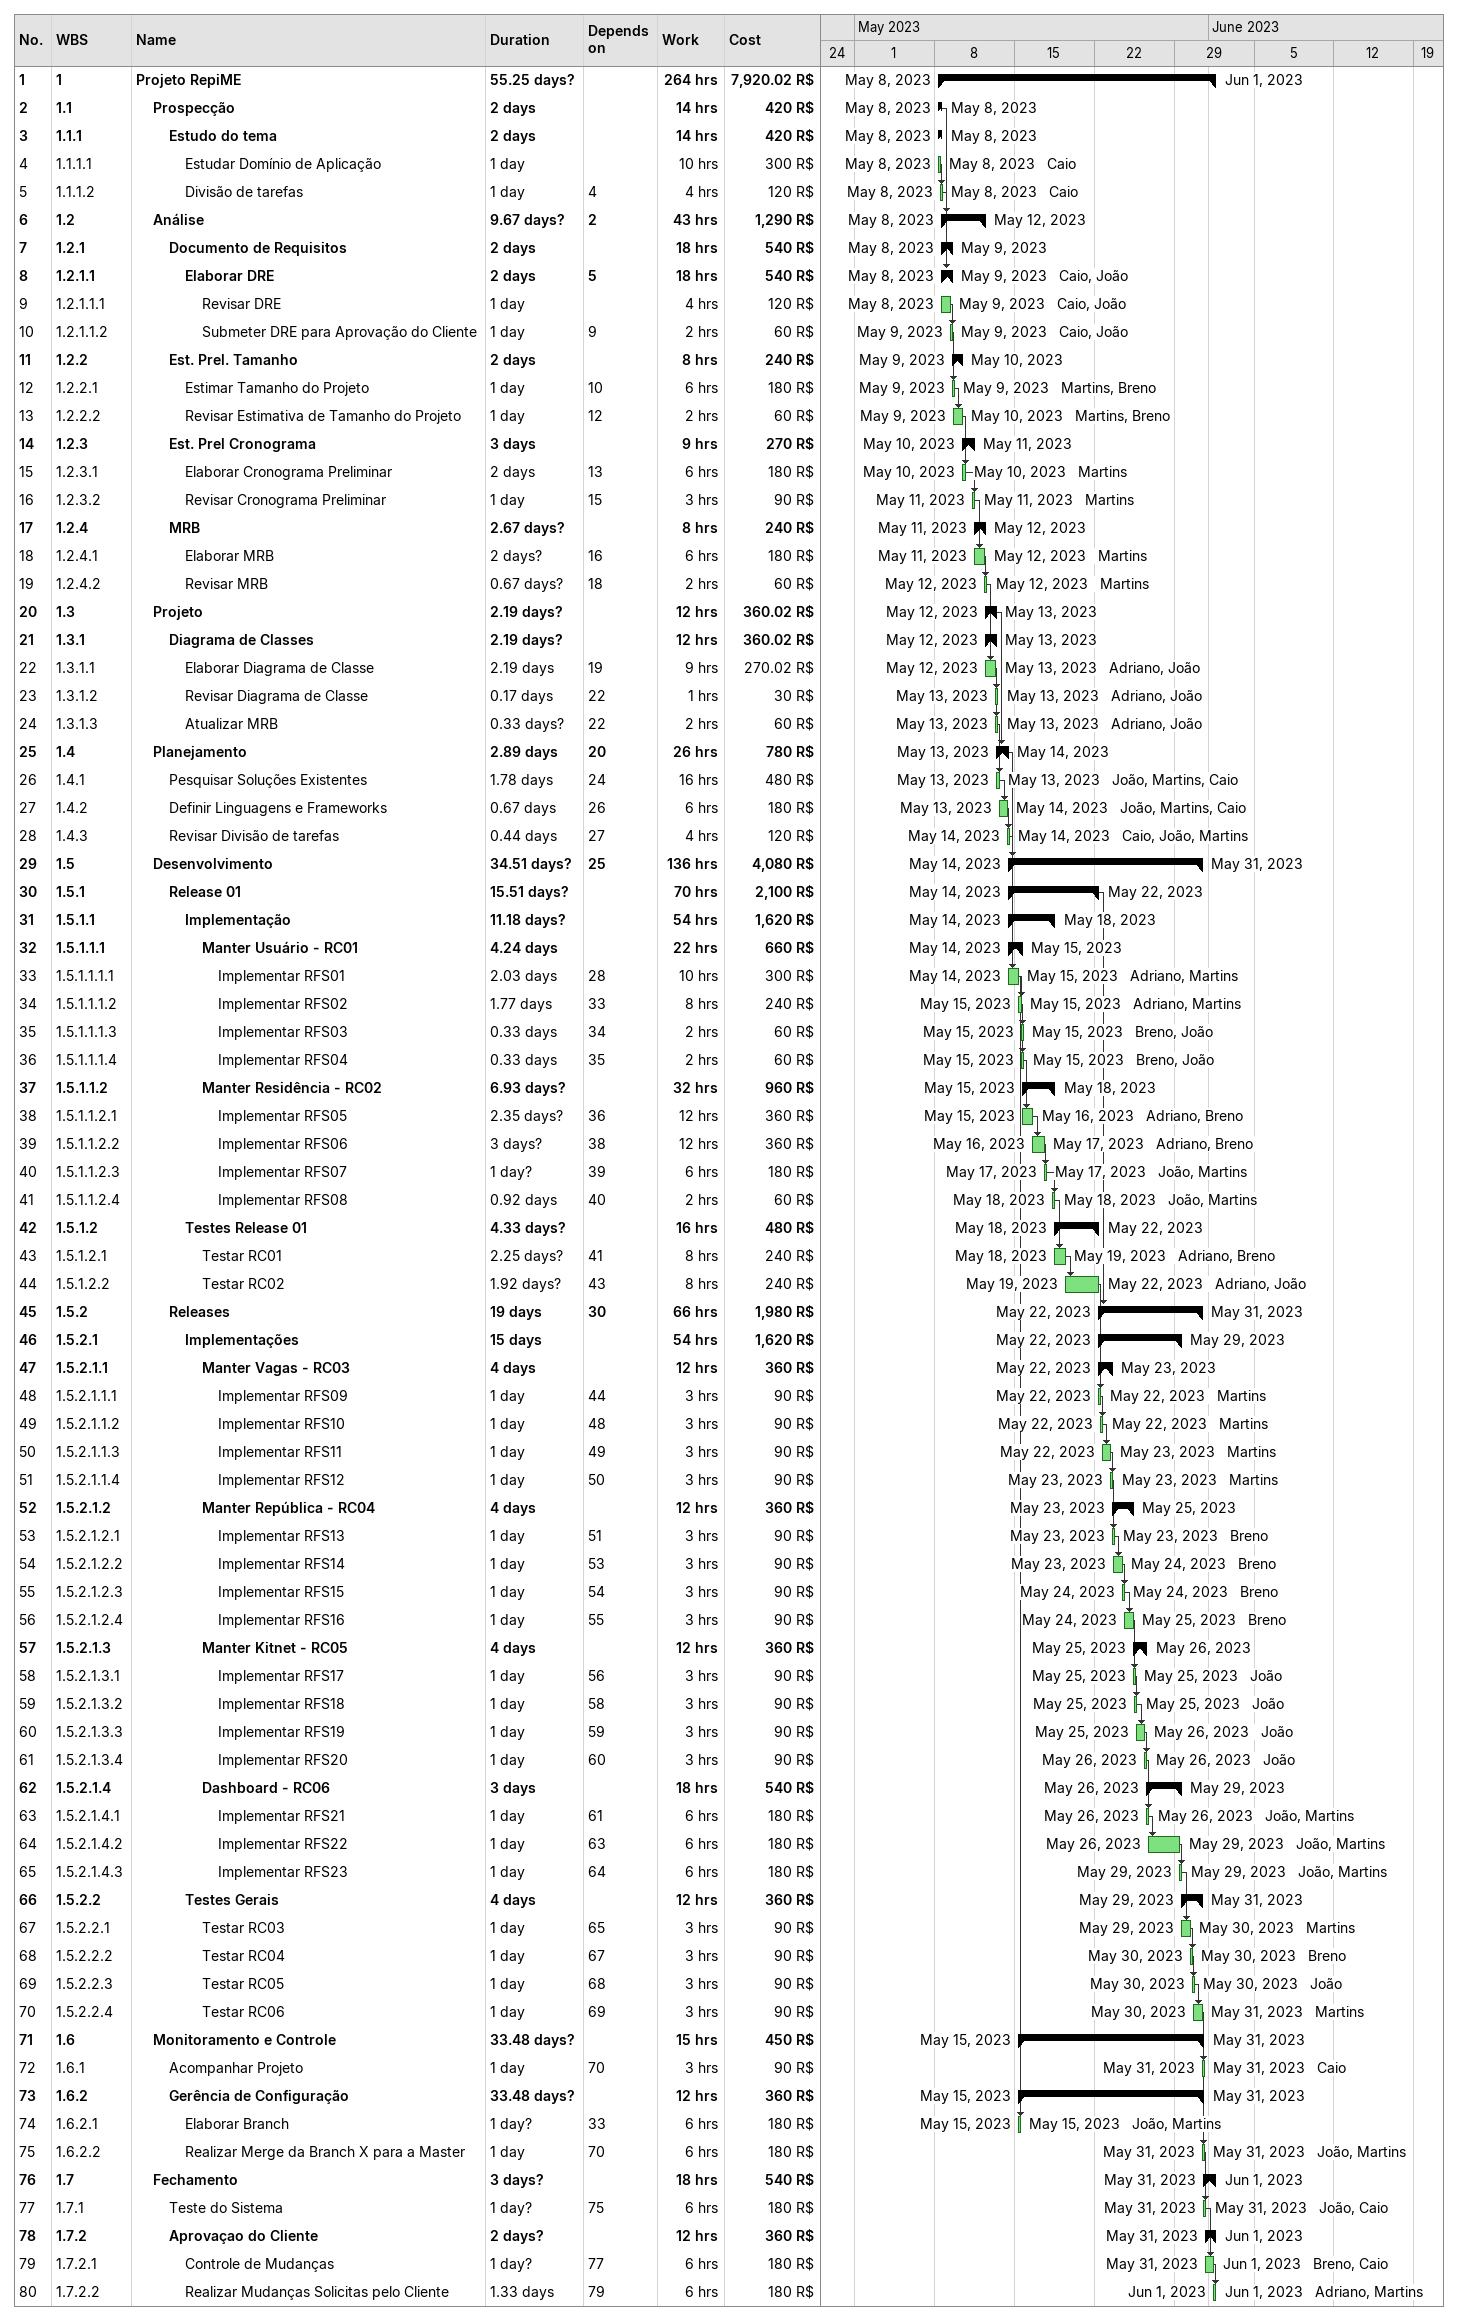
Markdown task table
| ID | WBS | Task | Duration | Start | Finish | Predecessors | Resources | Work (h) | Cost (R$) |
|---|---|---|---|---|---|---|---|---|---|
| 1 | 1 | **Projeto RepiME** | 55.25d? | 2023-05-08 | 2023-06-01 |  |  | 264 | 7920.02 |
| 2 | 1.1 | **Prospecção** | 2d | 2023-05-08 | 2023-05-08 |  |  | 14 | 420 |
| 3 | 1.1.1 | **Estudo do tema** | 2d | 2023-05-08 | 2023-05-08 |  |  | 14 | 420 |
| 4 | 1.1.1.1 | Estudar Domínio de Aplicação | 1d | 2023-05-08 | 2023-05-08 |  | Caio | 10 | 300 |
| 5 | 1.1.1.2 | Divisão de tarefas | 1d | 2023-05-08 | 2023-05-08 | 4 | Caio | 4 | 120 |
| 6 | 1.2 | **Análise** | 9.67d? | 2023-05-08 | 2023-05-12 | 2 |  | 43 | 1290 |
| 7 | 1.2.1 | **Documento de Requisitos** | 2d | 2023-05-08 | 2023-05-09 |  |  | 18 | 540 |
| 8 | 1.2.1.1 | **Elaborar DRE** | 2d | 2023-05-08 | 2023-05-09 | 5 | Caio, João | 18 | 540 |
| 9 | 1.2.1.1.1 | Revisar DRE | 1d | 2023-05-08 | 2023-05-09 |  | Caio, João | 4 | 120 |
| 10 | 1.2.1.1.2 | Submeter DRE para Aprovação do Cliente | 1d | 2023-05-09 | 2023-05-09 | 9 | Caio, João | 2 | 60 |
| 11 | 1.2.2 | **Est. Prel. Tamanho** | 2d | 2023-05-09 | 2023-05-10 |  |  | 8 | 240 |
| 12 | 1.2.2.1 | Estimar Tamanho do Projeto | 1d | 2023-05-09 | 2023-05-09 | 10 | Martins, Breno | 6 | 180 |
| 13 | 1.2.2.2 | Revisar Estimativa de Tamanho do Projeto | 1d | 2023-05-09 | 2023-05-10 | 12 | Martins, Breno | 2 | 60 |
| 14 | 1.2.3 | **Est. Prel Cronograma** | 3d | 2023-05-10 | 2023-05-11 |  |  | 9 | 270 |
| 15 | 1.2.3.1 | Elaborar Cronograma Preliminar | 2d | 2023-05-10 | 2023-05-10 | 13 | Martins | 6 | 180 |
| 16 | 1.2.3.2 | Revisar Cronograma Preliminar | 1d | 2023-05-11 | 2023-05-11 | 15 | Martins | 3 | 90 |
| 17 | 1.2.4 | **MRB** | 2.67d? | 2023-05-11 | 2023-05-12 |  |  | 8 | 240 |
| 18 | 1.2.4.1 | Elaborar MRB | 2d? | 2023-05-11 | 2023-05-12 | 16 | Martins | 6 | 180 |
| 19 | 1.2.4.2 | Revisar MRB | 0.67d? | 2023-05-12 | 2023-05-12 | 18 | Martins | 2 | 60 |
| 20 | 1.3 | **Projeto** | 2.19d? | 2023-05-12 | 2023-05-13 |  |  | 12 | 360.02 |
| 21 | 1.3.1 | **Diagrama de Classes** | 2.19d? | 2023-05-12 | 2023-05-13 |  |  | 12 | 360.02 |
| 22 | 1.3.1.1 | Elaborar Diagrama de Classe | 2.19d | 2023-05-12 | 2023-05-13 | 19 | Adriano, João | 9 | 270.02 |
| 23 | 1.3.1.2 | Revisar Diagrama de Classe | 0.17d | 2023-05-13 | 2023-05-13 | 22 | Adriano, João | 1 | 30 |
| 24 | 1.3.1.3 | Atualizar MRB | 0.33d? | 2023-05-13 | 2023-05-13 | 22 | Adriano, João | 2 | 60 |
| 25 | 1.4 | **Planejamento** | 2.89d | 2023-05-13 | 2023-05-14 | 20 |  | 26 | 780 |
| 26 | 1.4.1 | Pesquisar Soluções Existentes | 1.78d | 2023-05-13 | 2023-05-13 | 24 | João, Martins, Caio | 16 | 480 |
| 27 | 1.4.2 | Definir Linguagens e Frameworks | 0.67d | 2023-05-13 | 2023-05-14 | 26 | João, Martins, Caio | 6 | 180 |
| 28 | 1.4.3 | Revisar Divisão de tarefas | 0.44d | 2023-05-14 | 2023-05-14 | 27 | Caio, João, Martins | 4 | 120 |
| 29 | 1.5 | **Desenvolvimento** | 34.51d? | 2023-05-14 | 2023-05-31 | 25 |  | 136 | 4080 |
| 30 | 1.5.1 | **Release 01** | 15.51d? | 2023-05-14 | 2023-05-22 |  |  | 70 | 2100 |
| 31 | 1.5.1.1 | **Implementação** | 11.18d? | 2023-05-14 | 2023-05-18 |  |  | 54 | 1620 |
| 32 | 1.5.1.1.1 | **Manter Usuário - RC01** | 4.24d | 2023-05-14 | 2023-05-15 |  |  | 22 | 660 |
| 33 | 1.5.1.1.1.1 | Implementar RFS01 | 2.03d | 2023-05-14 | 2023-05-15 | 28 | Adriano, Martins | 10 | 300 |
| 34 | 1.5.1.1.1.2 | Implementar RFS02 | 1.77d | 2023-05-15 | 2023-05-15 | 33 | Adriano, Martins | 8 | 240 |
| 35 | 1.5.1.1.1.3 | Implementar RFS03 | 0.33d | 2023-05-15 | 2023-05-15 | 34 | Breno, João | 2 | 60 |
| 36 | 1.5.1.1.1.4 | Implementar RFS04 | 0.33d | 2023-05-15 | 2023-05-15 | 35 | Breno, João | 2 | 60 |
| 37 | 1.5.1.1.2 | **Manter Residência - RC02** | 6.93d? | 2023-05-15 | 2023-05-18 |  |  | 32 | 960 |
| 38 | 1.5.1.1.2.1 | Implementar RFS05 | 2.35d? | 2023-05-15 | 2023-05-16 | 36 | Adriano, Breno | 12 | 360 |
| 39 | 1.5.1.1.2.2 | Implementar RFS06 | 3d? | 2023-05-16 | 2023-05-17 | 38 | Adriano, Breno | 12 | 360 |
| 40 | 1.5.1.1.2.3 | Implementar RFS07 | 1d? | 2023-05-17 | 2023-05-17 | 39 | João, Martins | 6 | 180 |
| 41 | 1.5.1.1.2.4 | Implementar RFS08 | 0.92d | 2023-05-18 | 2023-05-18 | 40 | João, Martins | 2 | 60 |
| 42 | 1.5.1.2 | **Testes Release 01** | 4.33d? | 2023-05-18 | 2023-05-22 |  |  | 16 | 480 |
| 43 | 1.5.1.2.1 | Testar RC01 | 2.25d? | 2023-05-18 | 2023-05-19 | 41 | Adriano, Breno | 8 | 240 |
| 44 | 1.5.1.2.2 | Testar RC02 | 1.92d? | 2023-05-19 | 2023-05-22 | 43 | Adriano, João | 8 | 240 |
| 45 | 1.5.2 | **Releases** | 19d | 2023-05-22 | 2023-05-31 | 30 |  | 66 | 1980 |
| 46 | 1.5.2.1 | **Implementações** | 15d | 2023-05-22 | 2023-05-29 |  |  | 54 | 1620 |
| 47 | 1.5.2.1.1 | **Manter Vagas - RC03** | 4d | 2023-05-22 | 2023-05-23 |  |  | 12 | 360 |
| 48 | 1.5.2.1.1.1 | Implementar RFS09 | 1d | 2023-05-22 | 2023-05-22 | 44 | Martins | 3 | 90 |
| 49 | 1.5.2.1.1.2 | Implementar RFS10 | 1d | 2023-05-22 | 2023-05-22 | 48 | Martins | 3 | 90 |
| 50 | 1.5.2.1.1.3 | Implementar RFS11 | 1d | 2023-05-22 | 2023-05-23 | 49 | Martins | 3 | 90 |
| 51 | 1.5.2.1.1.4 | Implementar RFS12 | 1d | 2023-05-23 | 2023-05-23 | 50 | Martins | 3 | 90 |
| 52 | 1.5.2.1.2 | **Manter República - RC04** | 4d | 2023-05-23 | 2023-05-25 |  |  | 12 | 360 |
| 53 | 1.5.2.1.2.1 | Implementar RFS13 | 1d | 2023-05-23 | 2023-05-23 | 51 | Breno | 3 | 90 |
| 54 | 1.5.2.1.2.2 | Implementar RFS14 | 1d | 2023-05-23 | 2023-05-24 | 53 | Breno | 3 | 90 |
| 55 | 1.5.2.1.2.3 | Implementar RFS15 | 1d | 2023-05-24 | 2023-05-24 | 54 | Breno | 3 | 90 |
| 56 | 1.5.2.1.2.4 | Implementar RFS16 | 1d | 2023-05-24 | 2023-05-25 | 55 | Breno | 3 | 90 |
| 57 | 1.5.2.1.3 | **Manter Kitnet - RC05** | 4d | 2023-05-25 | 2023-05-26 |  |  | 12 | 360 |
| 58 | 1.5.2.1.3.1 | Implementar RFS17 | 1d | 2023-05-25 | 2023-05-25 | 56 | João | 3 | 90 |
| 59 | 1.5.2.1.3.2 | Implementar RFS18 | 1d | 2023-05-25 | 2023-05-25 | 58 | João | 3 | 90 |
| 60 | 1.5.2.1.3.3 | Implementar RFS19 | 1d | 2023-05-25 | 2023-05-26 | 59 | João | 3 | 90 |
| 61 | 1.5.2.1.3.4 | Implementar RFS20 | 1d | 2023-05-26 | 2023-05-26 | 60 | João | 3 | 90 |
| 62 | 1.5.2.1.4 | **Dashboard - RC06** | 3d | 2023-05-26 | 2023-05-29 |  |  | 18 | 540 |
| 63 | 1.5.2.1.4.1 | Implementar RFS21 | 1d | 2023-05-26 | 2023-05-26 | 61 | João, Martins | 6 | 180 |
| 64 | 1.5.2.1.4.2 | Implementar RFS22 | 1d | 2023-05-26 | 2023-05-29 | 63 | João, Martins | 6 | 180 |
| 65 | 1.5.2.1.4.3 | Implementar RFS23 | 1d | 2023-05-29 | 2023-05-29 | 64 | João, Martins | 6 | 180 |
| 66 | 1.5.2.2 | **Testes Gerais** | 4d | 2023-05-29 | 2023-05-31 |  |  | 12 | 360 |
| 67 | 1.5.2.2.1 | Testar RC03 | 1d | 2023-05-29 | 2023-05-30 | 65 | Martins | 3 | 90 |
| 68 | 1.5.2.2.2 | Testar RC04 | 1d | 2023-05-30 | 2023-05-30 | 67 | Breno | 3 | 90 |
| 69 | 1.5.2.2.3 | Testar RC05 | 1d | 2023-05-30 | 2023-05-30 | 68 | João | 3 | 90 |
| 70 | 1.5.2.2.4 | Testar RC06 | 1d | 2023-05-30 | 2023-05-31 | 69 | Martins | 3 | 90 |
| 71 | 1.6 | **Monitoramento e Controle** | 33.48d? | 2023-05-15 | 2023-05-31 |  |  | 15 | 450 |
| 72 | 1.6.1 | Acompanhar Projeto | 1d | 2023-05-31 | 2023-05-31 | 70 | Caio | 3 | 90 |
| 73 | 1.6.2 | **Gerência de Configuração** | 33.48d? | 2023-05-15 | 2023-05-31 |  |  | 12 | 360 |
| 74 | 1.6.2.1 | Elaborar Branch | 1d? | 2023-05-15 | 2023-05-15 | 33 | João, Martins | 6 | 180 |
| 75 | 1.6.2.2 | Realizar Merge da Branch X para a Master | 1d | 2023-05-31 | 2023-05-31 | 70 | João, Martins | 6 | 180 |
| 76 | 1.7 | **Fechamento** | 3d? | 2023-05-31 | 2023-06-01 |  |  | 18 | 540 |
| 77 | 1.7.1 | Teste do Sistema | 1d? | 2023-05-31 | 2023-05-31 | 75 | João, Caio | 6 | 180 |
| 78 | 1.7.2 | **Aprovaçao do Cliente** | 2d? | 2023-05-31 | 2023-06-01 |  |  | 12 | 360 |
| 79 | 1.7.2.1 | Controle de Mudanças | 1d? | 2023-05-31 | 2023-06-01 | 77 | Breno, Caio | 6 | 180 |
| 80 | 1.7.2.2 | Realizar Mudanças Solicitas pelo Cliente | 1.33d | 2023-06-01 | 2023-06-01 | 79 | Adriano, Martins | 6 | 180 |
